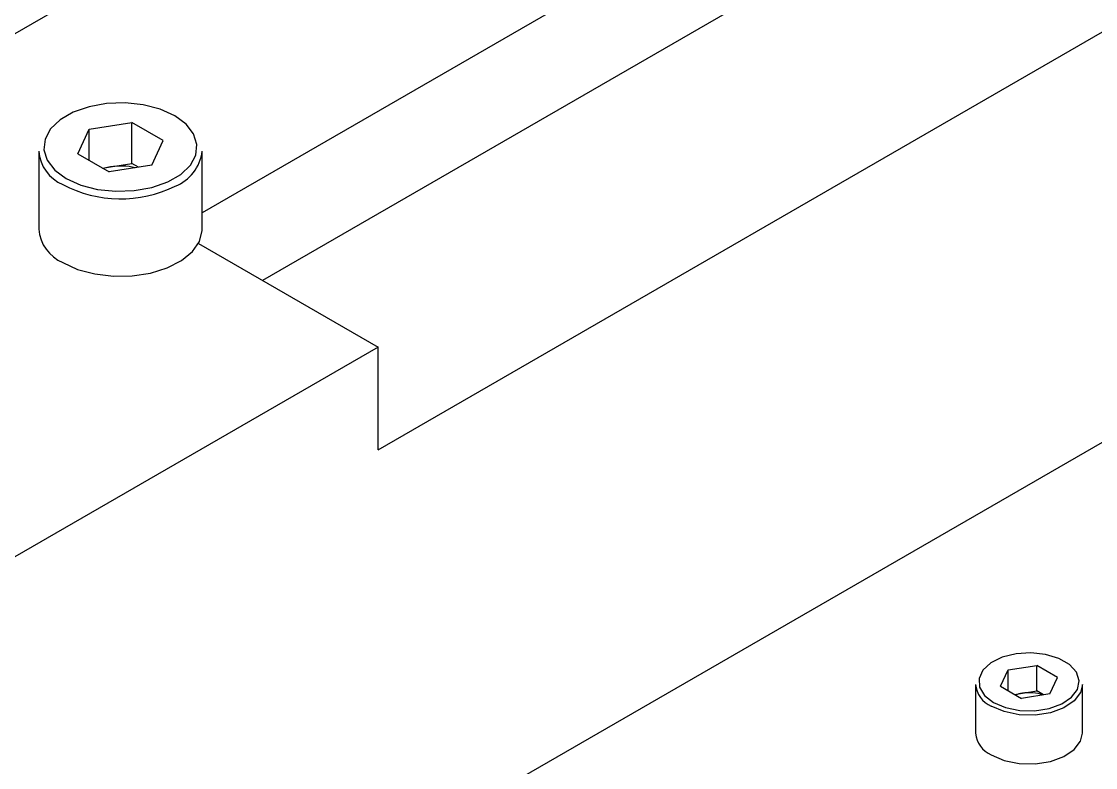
# Model space of a CAD drawing. Header units: millimetres. Extents: x -190 to 12889, y -227 to 3957.
# Drawn here: x 12126.8 to 12212.2, y 603.9 to 663.3 of the extents above; entities that cross this region are included whole.
import ezdxf

# ---------------------------------------------------------------- set-up
doc = ezdxf.new("R2010")
doc.units = ezdxf.units.MM
doc.header["$LTSCALE"] = 0.7
doc.layers.get('0').update_dxf_attribs({"color": 255})
doc.layers.add('DIM', color=94, linetype='Continuous', lineweight=25)

# ---------------------------------------------------------------- blocks, each defined once
blk = doc.blocks.new('3d')
at = {"color": 5, "linetype": 'Continuous', "lineweight": 25}
for p, q in [((17561.338, 607.597), (17472.486, 556.304)), ((17586.175, 599.076), (17539.09, 571.894)), ((17588.173, 592.064), (17543.905, 566.508)), ((17553.097, 553.037), (17620.129, 591.734)), ((17530.102, 578.56), (17533.501, 579.086)), ((17535.989, 577.649), (17533.501, 579.086)), ((17533.501, 575.82), (17533.501, 579.086)), ((17529.191, 576.598), (17530.102, 578.56)), ((17530.102, 576.072), (17530.102, 578.56)), ((17535.079, 575.687), (17535.989, 577.649)), ((17508.549, 494.659), (17649.611, 576.092)), ((17526.09, 576.797), (17526.09, 570.591)), ((17529.191, 576.598), (17531.68, 575.161)), ((17539.09, 570.591), (17539.09, 576.797)), ((17531.165, 575.458), (17531.802, 575.557)), ((17535.079, 575.687), (17531.68, 575.161)), ((17531.802, 575.557), (17533.501, 575.82)), ((17534.016, 575.523), (17533.501, 575.82)), ((17538.789, 569.462), (17553.097, 561.202)), ((17553.097, 561.202), (17508.549, 535.486)), ((17553.097, 553.037), (17553.097, 561.202)), ((17602.615, 534.209), (17603.225, 535.524)), ((17603.225, 535.524), (17605.502, 535.876)), ((17603.225, 533.857), (17603.225, 535.524)), ((17607.17, 534.913), (17605.502, 535.876)), ((17605.502, 533.835), (17605.502, 535.876)), ((17600.642, 534.357), (17600.642, 530.478)), ((17602.615, 534.209), (17604.282, 533.246)), ((17606.559, 533.599), (17607.17, 534.913)), ((17609.142, 530.478), (17609.142, 534.357)), ((17603.736, 533.561), (17604.364, 533.658)), ((17606.559, 533.599), (17604.282, 533.246)), ((17604.364, 533.658), (17605.502, 533.835)), ((17606.048, 533.52), (17605.502, 533.835))]:
    blk.add_line(p, q, dxfattribs=at)
at = {"color": 5, "linetype": 'Continuous', "lineweight": 25, "flags": 128}
for points in [[(17528.277, 574.633), (17529.435, 574.11), (17530.776, 573.761), (17532.222, 573.608), (17533.69, 573.66), (17535.094, 573.912), (17536.352, 574.351), (17537.392, 574.952), (17538.153, 575.678), (17538.59, 576.489), (17538.679, 577.336), (17538.414, 578.171), (17537.811, 578.945), (17536.904, 579.614), (17535.746, 580.137), (17534.405, 580.485), (17532.959, 580.639), (17531.491, 580.587), (17530.087, 580.335), (17528.828, 579.896), (17527.789, 579.295), (17527.028, 578.569), (17526.59, 577.758), (17526.502, 576.911), (17526.767, 576.076), (17527.37, 575.302), (17528.277, 574.633)], [(17531.802, 575.557), (17531.424, 575.483), (17531.218, 575.428)], [(17527.994, 567.938), (17529.178, 567.397), (17530.546, 567.029), (17532.024, 566.853), (17533.532, 566.878), (17534.99, 567.104), (17536.319, 567.517), (17537.446, 568.097), (17538.312, 568.81), (17538.869, 569.62), (17539.088, 570.482), (17539.09, 570.591)], [(17602.064, 532.928), (17603.023, 532.52), (17604.148, 532.292), (17605.34, 532.267), (17606.492, 532.445), (17607.501, 532.811), (17608.279, 533.333), (17608.756, 533.964), (17608.889, 534.648), (17608.668, 535.324), (17608.11, 535.932), (17607.267, 536.419), (17606.213, 536.741), (17605.042, 536.869), (17603.857, 536.792), (17602.764, 536.516), (17601.86, 536.067), (17601.226, 535.485), (17600.917, 534.82), (17600.962, 534.132), (17601.356, 533.482), (17602.064, 532.928)], [(17609.142, 534.357), (17608.997, 533.722), (17608.491, 533.052), (17607.664, 532.497), (17606.592, 532.108), (17605.368, 531.919), (17604.102, 531.946), (17602.906, 532.188), (17601.887, 532.622)], [(17601.887, 528.744), (17602.906, 528.309), (17604.102, 528.068), (17605.368, 528.04), (17606.592, 528.23), (17607.664, 528.619), (17608.491, 529.173), (17608.997, 529.843), (17609.142, 530.478)]]:
    blk.add_lwpolyline(points, dxfattribs=at)
at = {"color": 5, "linetype": 'Continuous', "lineweight": 25}
for centre, radius, start, end in [((17529.253, 577.057), 3.174, 184.69558, 246.62456), ((17535.669, 577.212), 3.447, 291.6517, 353.08011), ((17532.59, 570.511), 5.107, 76.78499, 98.87668), ((17532.602, 582.982), 9.968, 242.46839, 295.80554), ((17529.253, 570.851), 3.174, 184.69558, 246.62456), ((17602.718, 534.532), 2.083, 184.82564, 246.4945), ((17604.799, 530.753), 2.937, 98.51569, 109.68345), ((17604.89, 530.362), 3.338, 70.64602, 99.06658), ((17602.718, 530.654), 2.083, 184.82564, 246.4945)]:
    blk.add_arc(centre, radius, start, end, dxfattribs=at)

msp = doc.modelspace()

# ---------------------------------------------------------------- block references
at = {"layer": 'DIM'}
msp.add_blockref('3d', (-5397.9356, 76.177), dxfattribs=at)

doc.saveas('drawing.dxf')
